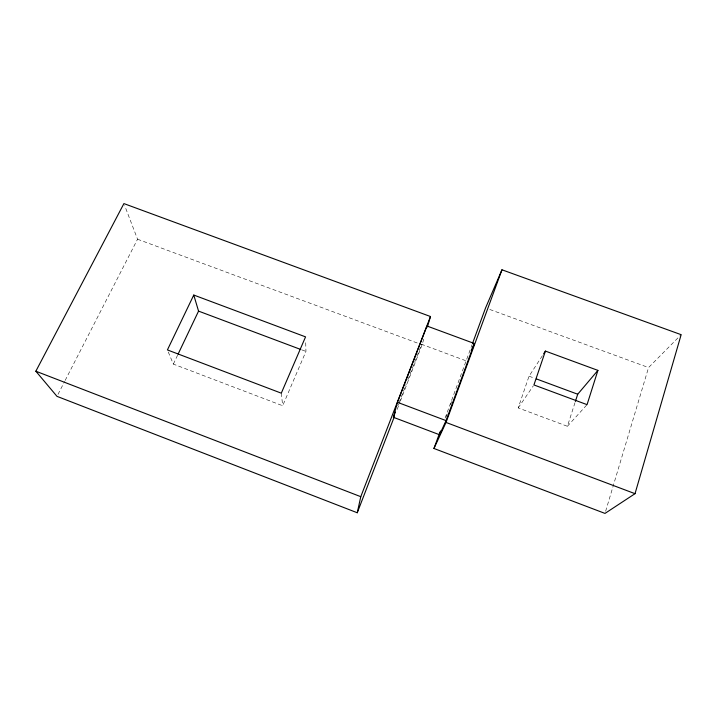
<?xml version="1.0" encoding="UTF-8"?>
<svg xmlns="http://www.w3.org/2000/svg" width="717" height="717" viewBox="0 0 717 717"><rect width="100%" height="100%" fill="white"/><g stroke="black" fill="none" stroke-linecap="round" stroke-linejoin="round"><path stroke-width="0.54" stroke-dasharray="3.58 2.69" d="M400.346 401.126L422.089 344.787L424.267 337.465M605.632 511.257L648.562 367.561L681.15 334.678M542.384 355.731L529.038 376.192L518.194 407.91L567.398 426.283L575.052 402.497M445.114 418.065L472.082 344.635M446.028 417.088L447.175 413.978M450.608 404.63L451.746 401.511M397.818 405.822L398.625 403.734M399.028 402.694L403.053 392.262M403.456 391.222L406.279 383.918M407.892 379.75L421.587 344.294L465.575 360.615M397.128 409.47L399.943 402.165M168.262 351.948L173.353 364.111L282.677 405.741L305.953 351.42L305.648 340.225M173.353 364.111L177.628 355.112M58.005 394.359L64.638 381.435M65.148 380.44L137.556 239.218L124.686 205.627M518.194 407.91L533.305 385.863M567.398 426.283L587.053 404.648M489.774 309.466L648.562 367.561M529.038 376.192L534.219 378.11M137.556 239.218L422.089 344.787M301.776 349.86L305.953 351.42M281.297 393.176L282.677 405.741"/><path stroke-width="1.08" d="M357.263 512.754L360.776 496.684L430.487 316.52L123.907 203.592L35.85 371.218L56.984 396.349L357.263 512.754L394.305 416.774M393.391 417.294L397.46 402.309L426.982 326.011L474.34 343.506L446.064 420.619L439.548 434.753L393.391 417.294L395.399 412.078M440.104 431.697L433.946 448.475L604.996 513.408L635.02 493.681L681.15 334.678L501.963 269.789L485.57 307.925L472.467 343.586M427.377 326.997L430.487 316.52M597.915 370.384L587.053 404.648L533.932 384.948L545.413 351.088L597.915 370.384L577.714 394.225L575.384 401.457M433.946 448.475L446.028 422.438L501.963 269.789M439.548 434.753L441.072 430.594M471.338 350.308L474.34 343.506M178.103 354.108L198.555 311.115L193.769 295.046L305.559 336.873L281.297 393.176L167.411 349.923L193.769 295.046M543.594 353.875L545.413 351.088M536.289 378.881L577.714 394.225M198.555 311.115L300.737 349.466M397.46 402.309L446.064 420.619M446.028 422.438L635.02 493.681M35.85 371.218L360.776 496.684"/></g></svg>
